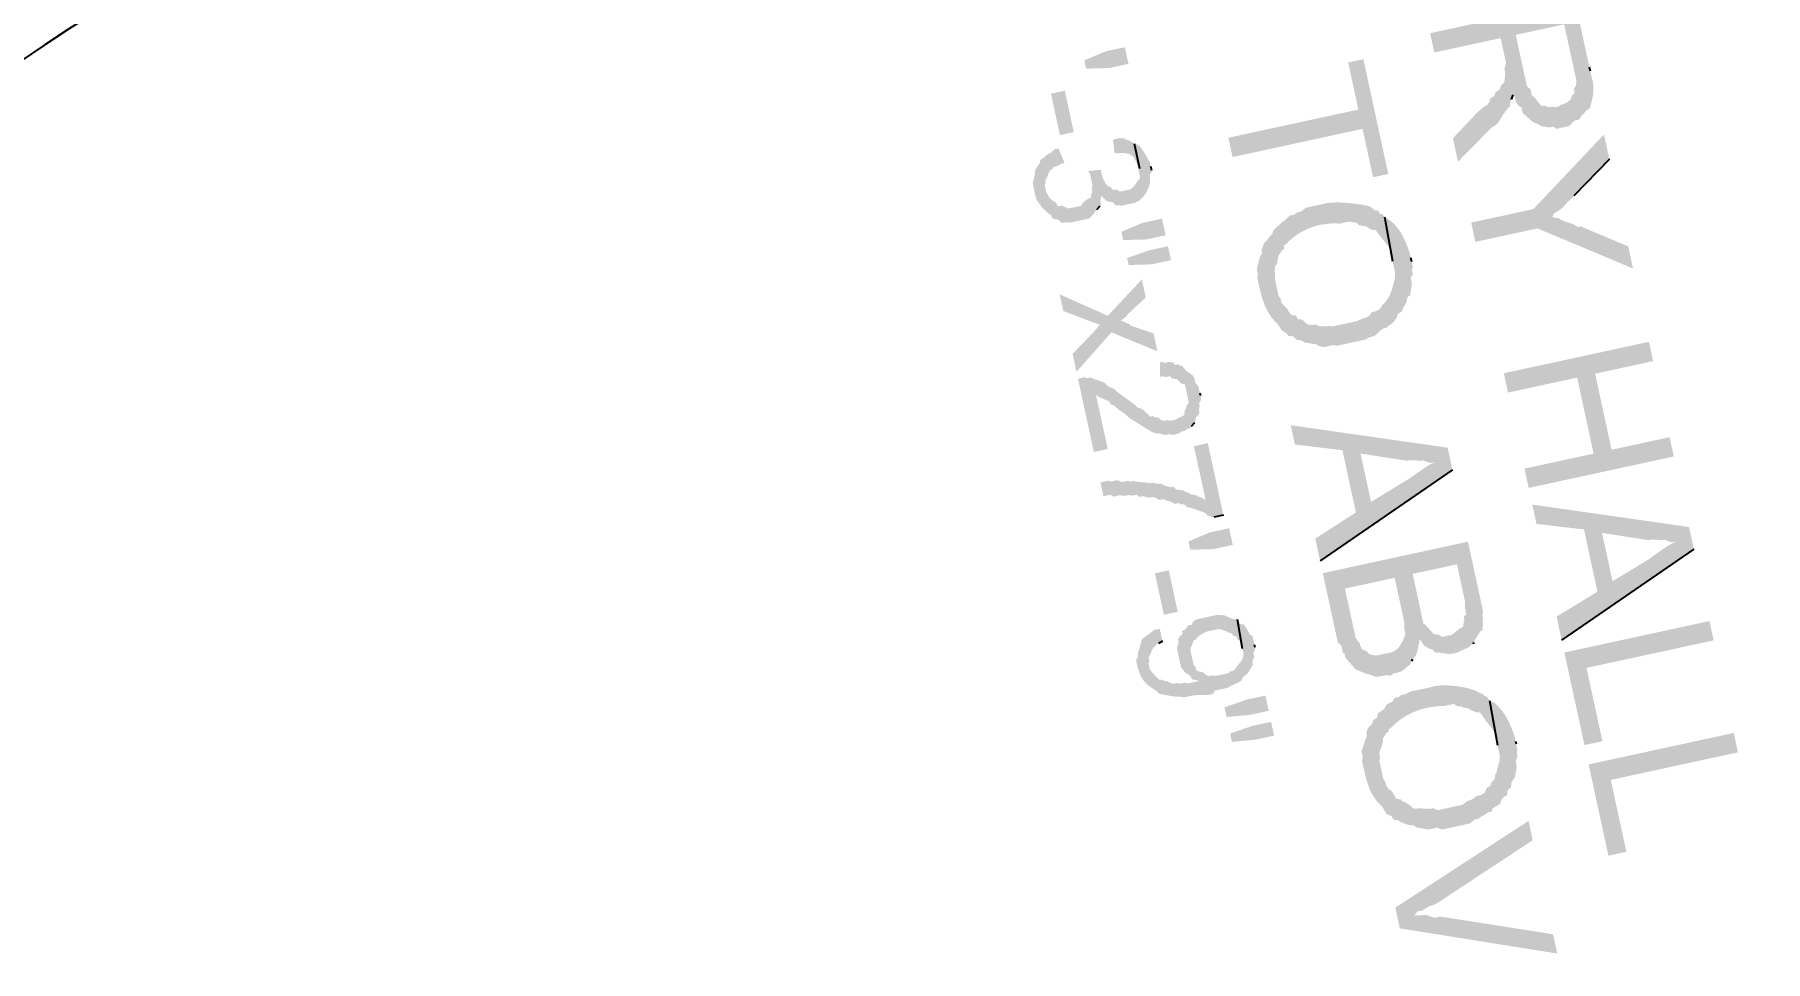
# Model space of a CAD drawing. Header units: inches. Extents: x -48022 to 80112, y -8164 to 5118.
# Drawn here: x 63942.7 to 64046.6, y 496.4 to 552 of the extents above; entities that cross this region are included whole.
import ezdxf
from ezdxf.xclip import XClip

# ---------------------------------------------------------------- set-up
doc = ezdxf.new("R2010")
doc.units = ezdxf.units.IN
doc.header["$LTSCALE"] = 10
doc.header["$XCLIPFRAME"] = 0
doc.header["$PDMODE"] = 32
for name, pattern in [('Amconstr', [9999, 9999, 0]), ('CENTER', [2, 1.25, -0.25, 0.25, -0.25]), ('DASHED', [0.75, 0.5, -0.25]), ('HIDDEN2', [0.1875, 0.125, -0.0625])]:
    doc.linetypes.add(name, pattern=pattern)
doc.layers.add('1_DIM', color=1, linetype='Continuous')
doc.layers.add('ROAD CL', color=251, linetype='CENTER')
doc.layers.add('A-HIDDEN-1', color=2, linetype='HIDDEN2', lineweight=9)
doc.styles.get("Standard").update_dxf_attribs({"font": 'sanss___.ttf'})
doc.dimstyles.new('STANDARD_WS', dxfattribs={"dimscale": 180, "dimtxt": 0.18, "dimasz": 0.0625, "dimexe": 0.1875, "dimexo": 0.0625, "dimgap": 0.09375, "dimtad": 0, "dimdec": 0, "dimzin": 3, "dimdsep": 46, "dimlunit": 4, "dimtxsty": 'Standard', "dimblk": 'DOT', "dimcen": 0.09375, "dimadec": 3, "dimazin": 0, "dimtfac": 1, "dimtdec": 0, "dimtofl": 0, "dimtmove": 1, "dimatfit": 3, "dimldrblk": 'CLOSED', "dimfxl": 0, "dimfrac": 2, "dimtolj": 1, "dimtzin": 3, "dimarcsym": 0})

# ---------------------------------------------------------------- blocks, each defined once
blk = doc.blocks.new('pdf plan')
for points in [[(456.084, 389.433), (455.307, 389.433), (455.307, 387.697), (455.538, 387.697), (455.538, 388.491), (456.217, 388.491), (456.233, 388.507), (456.299, 388.507), (456.349, 388.524), (456.382, 388.557), (456.448, 388.557), (456.514, 388.606), (456.564, 388.639), (456.58, 388.656), (455.538, 388.672), (455.538, 389.251), (456.084, 389.251), (456.58, 389.284), (456.564, 389.334), (456.564, 389.334), (456.549, 389.342), (456.535, 389.35), (456.52, 389.358), (456.506, 389.366), (456.491, 389.373), (456.477, 389.38), (456.462, 389.387), (456.447, 389.393), (456.433, 389.399), (456.418, 389.405), (456.403, 389.41), (456.388, 389.415), (456.373, 389.419), (456.358, 389.423), (456.343, 389.427), (456.327, 389.43), (456.312, 389.432), (456.296, 389.434), (456.281, 389.436), (456.265, 389.436), (456.249, 389.437), (456.233, 389.436), (456.216, 389.435), (456.2, 389.433), (456.2, 389.433), (456.134, 389.433)], [(457.192, 389.433), (456.895, 389.433), (457.573, 388.441), (457.705, 388.639), (457.672, 388.672), (457.672, 388.672), (457.666, 388.69), (457.66, 388.706), (457.655, 388.72), (457.65, 388.733), (457.645, 388.745), (457.64, 388.755), (457.635, 388.764), (457.631, 388.772), (457.627, 388.78), (457.622, 388.787), (457.618, 388.793), (457.614, 388.799), (457.61, 388.804), (457.606, 388.81), (457.602, 388.815), (457.597, 388.821), (457.593, 388.827), (457.588, 388.833), (457.584, 388.84), (457.579, 388.847), (457.573, 388.856), (457.568, 388.865), (457.562, 388.876), (457.556, 388.888), (457.556, 388.888), (457.523, 388.937)], [(458.499, 389.433), (458.234, 389.433), (457.887, 388.937), (457.887, 388.904), (457.854, 388.871), (457.821, 388.821), (457.804, 388.788), (457.771, 388.739), (457.738, 388.706), (457.722, 388.656), (457.705, 388.639), (457.573, 388.441), (457.573, 387.697), (457.804, 387.697), (457.804, 388.441)], [(459.607, 389.433), (459.376, 389.433), (459.376, 387.697), (459.607, 387.697), (459.607, 388.524), (460.517, 388.524), (459.607, 388.739)], [(460.748, 389.433), (460.517, 389.433), (460.517, 388.739), (459.607, 388.739), (460.517, 388.524), (460.517, 387.697), (460.748, 387.697)], [(461.857, 389.433), (461.592, 389.433), (460.947, 387.697), (461.178, 387.697), (461.36, 388.226), (462.105, 388.226), (461.443, 388.424), (461.642, 388.937), (461.642, 388.97), (461.658, 389.036), (461.675, 389.086), (461.675, 389.119), (461.708, 389.169), (461.724, 389.202), (461.724, 389.268)], [(461.857, 389.433), (461.724, 389.268), (461.724, 389.268), (461.725, 389.259), (461.726, 389.248), (461.729, 389.236), (461.732, 389.223), (461.736, 389.208), (461.74, 389.192), (461.746, 389.176), (461.751, 389.159), (461.757, 389.141), (461.764, 389.123), (461.771, 389.105), (461.778, 389.086), (461.785, 389.067), (461.793, 389.049), (461.8, 389.031), (461.808, 389.013), (461.815, 388.996), (461.822, 388.98), (461.829, 388.964), (461.835, 388.949), (461.841, 388.936), (461.847, 388.924), (461.852, 388.913), (461.857, 388.904), (461.857, 388.904), (462.022, 388.424), (461.443, 388.424), (462.105, 388.226), (462.287, 387.697), (462.568, 387.697)], [(462.948, 389.433), (462.717, 389.433), (462.717, 387.697), (463.825, 387.697), (463.825, 387.912), (462.948, 387.912)], [(464.288, 389.433), (464.056, 389.433), (464.056, 387.697), (465.148, 387.697), (465.148, 387.912), (464.288, 387.912)], [(456.58, 389.284), (456.084, 389.251), (456.217, 389.251), (456.266, 389.235), (456.299, 389.202), (456.349, 389.202), (456.365, 389.169), (456.415, 389.136), (456.432, 389.103), (456.448, 389.053), (456.448, 389.02), (456.465, 388.97), (456.465, 388.954), (456.448, 388.904), (456.448, 388.871), (456.415, 388.821), (456.415, 388.788), (456.283, 388.722), (456.283, 388.706), (456.2, 388.706), (456.15, 388.672), (455.538, 388.672), (456.58, 388.656), (456.613, 388.706), (456.647, 388.739), (456.663, 388.788), (456.68, 388.821), (456.68, 388.871), (456.713, 388.904), (456.713, 389.053), (456.68, 389.103), (456.663, 389.136), (456.663, 389.185), (456.613, 389.235), (456.613, 389.251)], [(456.217, 388.491), (455.82, 388.491), (455.836, 388.491), (455.902, 388.457), (455.935, 388.457), (456.002, 388.441), (456.051, 388.424), (456.084, 388.375), (456.117, 388.358), (456.15, 388.292), (456.183, 388.276), (456.2, 388.226), (456.233, 388.209), (456.266, 388.176), (456.283, 388.127), (456.316, 388.061), (456.564, 387.697), (456.845, 387.697), (456.531, 388.176), (456.531, 388.176), (456.53, 388.186), (456.528, 388.196), (456.526, 388.206), (456.522, 388.215), (456.518, 388.224), (456.512, 388.233), (456.506, 388.241), (456.5, 388.25), (456.492, 388.258), (456.485, 388.266), (456.477, 388.274), (456.469, 388.282), (456.46, 388.289), (456.452, 388.297), (456.444, 388.305), (456.435, 388.312), (456.427, 388.32), (456.419, 388.327), (456.412, 388.335), (456.404, 388.343), (456.398, 388.351), (456.392, 388.359), (456.386, 388.367), (456.382, 388.375), (456.382, 388.375), (456.349, 388.408), (456.349, 388.424), (456.299, 388.441), (456.266, 388.457)], [(456.812, 386.87), (455.439, 386.87), (455.439, 386.688), (456.002, 386.688), (456.002, 385.133), (456.233, 385.133), (456.233, 386.688), (456.812, 386.688)], [(457.821, 386.919), (457.771, 386.919), (457.771, 386.919), (457.751, 386.917), (457.73, 386.915), (457.71, 386.912), (457.69, 386.909), (457.67, 386.906), (457.651, 386.903), (457.631, 386.899), (457.612, 386.895), (457.593, 386.891), (457.574, 386.886), (457.556, 386.881), (457.538, 386.876), (457.52, 386.87), (457.502, 386.864), (457.485, 386.857), (457.467, 386.849), (457.451, 386.842), (457.434, 386.833), (457.418, 386.824), (457.402, 386.815), (457.386, 386.805), (457.371, 386.794), (457.356, 386.782), (457.341, 386.77), (457.341, 386.77), (457.292, 386.721), (457.821, 386.704), (457.953, 386.704), (458.019, 386.688), (458.152, 386.622), (458.168, 386.605), (458.201, 386.588), (458.251, 386.539), (458.267, 386.522), (458.301, 386.473), (458.334, 386.44), (458.35, 386.39), (458.35, 386.34), (458.383, 386.307), (458.4, 386.258), (458.4, 386.225), (458.416, 386.158), (458.416, 386.158), (458.416, 386.148), (458.416, 386.138), (458.416, 386.128), (458.416, 386.118), (458.416, 386.109), (458.416, 386.099), (458.416, 386.089), (458.416, 386.08), (458.416, 386.071), (458.416, 386.061), (458.416, 386.052), (458.416, 386.043), (458.416, 386.033), (458.416, 386.024), (458.416, 386.015), (458.416, 386.005), (458.416, 385.996), (458.416, 385.986), (458.416, 385.977), (458.416, 385.967), (458.416, 385.957), (458.416, 385.947), (458.416, 385.937), (458.416, 385.927), (458.416, 385.927), (458.416, 385.861), (458.4, 385.811), (458.4, 385.778), (458.383, 385.712), (458.35, 385.662), (458.35, 385.629), (458.334, 385.58), (458.317, 385.563), (458.267, 385.53), (458.251, 385.497), (458.251, 385.48), (458.201, 385.464), (458.185, 385.414), (458.152, 385.398), (458.102, 385.381), (458.052, 385.348), (458.019, 385.331), (457.97, 385.331), (457.937, 385.315), (457.821, 385.315), (458.383, 385.315), (458.416, 385.331), (458.433, 385.381), (458.482, 385.414), (458.499, 385.464), (458.532, 385.497), (458.549, 385.546), (458.565, 385.58), (458.582, 385.629), (458.615, 385.662), (458.631, 385.712), (458.631, 385.811), (458.648, 385.861), (458.648, 386.192), (458.631, 386.258), (458.631, 386.307), (458.615, 386.34), (458.582, 386.39), (458.565, 386.44), (458.565, 386.473), (458.549, 386.489), (458.532, 386.539), (458.499, 386.588), (458.482, 386.605), (458.433, 386.638), (458.416, 386.688), (458.383, 386.704), (458.334, 386.754), (458.301, 386.77), (458.267, 386.787), (458.251, 386.82), (458.119, 386.87), (458.052, 386.87), (458.019, 386.903), (457.97, 386.903), (457.937, 386.919), (457.871, 386.919)], [(460.351, 386.87), (460.087, 386.87), (459.442, 385.133), (459.673, 385.133), (459.855, 385.662), (460.6, 385.662), (459.938, 385.861), (460.136, 386.373), (460.136, 386.407), (460.153, 386.473), (460.17, 386.522), (460.17, 386.555), (460.203, 386.605), (460.219, 386.638), (460.219, 386.704)], [(460.351, 386.87), (460.219, 386.704), (460.219, 386.704), (460.22, 386.695), (460.221, 386.685), (460.224, 386.673), (460.227, 386.66), (460.231, 386.646), (460.235, 386.631), (460.24, 386.615), (460.246, 386.599), (460.252, 386.582), (460.259, 386.564), (460.266, 386.547), (460.273, 386.529), (460.28, 386.51), (460.288, 386.492), (460.295, 386.474), (460.302, 386.457), (460.31, 386.44), (460.317, 386.423), (460.324, 386.407), (460.33, 386.391), (460.336, 386.377), (460.342, 386.364), (460.347, 386.351), (460.351, 386.34), (460.351, 386.34), (460.517, 385.861), (459.938, 385.861), (460.6, 385.662), (460.798, 385.133), (461.063, 385.133)], [(461.873, 386.87), (461.212, 386.87), (461.212, 385.133), (462.039, 385.133), (462.088, 385.166), (462.171, 385.166), (462.187, 385.183), (462.237, 385.183), (462.353, 385.249), (462.386, 385.265), (462.402, 385.282), (462.436, 385.331), (461.443, 385.348), (461.443, 385.943), (462.419, 385.943), (462.386, 385.993), (462.353, 386.01), (462.32, 386.026), (462.254, 386.059), (462.204, 386.076), (462.287, 386.109), (461.443, 386.158), (461.443, 386.688), (462.386, 386.688), (462.353, 386.704), (462.27, 386.787), (462.254, 386.82), (462.187, 386.837), (462.171, 386.837), (462.121, 386.853), (462.088, 386.853), (462.039, 386.87), (461.939, 386.87)], [(463.61, 386.919), (463.544, 386.919), (463.544, 386.919), (463.525, 386.917), (463.506, 386.915), (463.488, 386.912), (463.469, 386.909), (463.451, 386.906), (463.432, 386.903), (463.414, 386.899), (463.395, 386.895), (463.377, 386.891), (463.359, 386.886), (463.341, 386.881), (463.322, 386.876), (463.304, 386.87), (463.286, 386.864), (463.269, 386.857), (463.251, 386.849), (463.233, 386.842), (463.216, 386.833), (463.198, 386.824), (463.181, 386.815), (463.164, 386.805), (463.147, 386.794), (463.13, 386.782), (463.114, 386.77), (463.114, 386.77), (463.081, 386.721), (463.61, 386.704), (463.726, 386.704), (463.792, 386.688), (463.924, 386.622), (463.941, 386.605), (463.99, 386.588), (464.023, 386.539), (464.056, 386.522), (464.073, 386.473), (464.123, 386.44), (464.139, 386.39), (464.139, 386.34), (464.156, 386.307), (464.172, 386.258), (464.172, 386.225), (464.205, 386.158), (464.205, 386.158), (464.205, 386.148), (464.205, 386.138), (464.205, 386.128), (464.205, 386.118), (464.205, 386.109), (464.205, 386.099), (464.205, 386.089), (464.205, 386.08), (464.205, 386.071), (464.205, 386.061), (464.205, 386.052), (464.205, 386.043), (464.205, 386.033), (464.205, 386.024), (464.205, 386.015), (464.205, 386.005), (464.205, 385.996), (464.205, 385.986), (464.205, 385.977), (464.205, 385.967), (464.205, 385.957), (464.205, 385.947), (464.205, 385.937), (464.205, 385.927), (464.205, 385.927), (464.205, 385.861), (464.172, 385.811), (464.172, 385.778), (464.156, 385.712), (464.139, 385.662), (464.139, 385.629), (464.123, 385.58), (464.09, 385.563), (464.056, 385.53), (464.023, 385.497), (464.023, 385.48), (463.99, 385.464), (463.974, 385.414), (463.924, 385.398), (463.874, 385.381), (463.841, 385.348), (463.792, 385.331), (463.759, 385.331), (463.709, 385.315), (463.61, 385.315), (464.156, 385.315), (464.205, 385.331), (464.222, 385.381), (464.255, 385.414), (464.288, 385.464), (464.305, 385.497), (464.321, 385.546), (464.354, 385.58), (464.371, 385.629), (464.387, 385.662), (464.404, 385.712), (464.404, 385.811), (464.437, 385.861), (464.437, 386.192), (464.404, 386.258), (464.404, 386.307), (464.387, 386.34), (464.371, 386.39), (464.354, 386.44), (464.354, 386.473), (464.321, 386.489), (464.305, 386.539), (464.288, 386.588), (464.255, 386.605), (464.222, 386.638), (464.205, 386.688), (464.156, 386.704), (464.123, 386.754), (464.073, 386.77), (464.056, 386.787), (464.023, 386.82), (463.908, 386.87), (463.841, 386.87), (463.792, 386.903), (463.759, 386.903), (463.709, 386.919), (463.643, 386.919)], [(464.784, 386.87), (464.553, 386.87), (465.214, 385.133), (465.347, 385.331), (465.313, 385.381), (465.313, 385.431), (465.297, 385.48), (465.28, 385.53), (465.28, 385.563), (465.264, 385.629)], [(466.14, 386.87), (465.909, 386.87), (465.429, 385.629), (465.429, 385.563), (465.413, 385.53), (465.38, 385.48), (465.363, 385.414), (465.363, 385.381), (465.347, 385.331), (465.214, 385.133), (465.462, 385.133)], [(457.292, 386.721), (457.259, 386.704), (457.242, 386.671), (457.209, 386.671), (457.192, 386.622), (457.143, 386.588), (457.126, 386.555), (457.126, 386.555), (457.12, 386.542), (457.113, 386.528), (457.106, 386.512), (457.099, 386.495), (457.092, 386.477), (457.085, 386.457), (457.077, 386.438), (457.07, 386.417), (457.063, 386.396), (457.055, 386.374), (457.048, 386.352), (457.041, 386.33), (457.035, 386.308), (457.029, 386.286), (457.023, 386.264), (457.017, 386.242), (457.012, 386.22), (457.008, 386.2), (457.004, 386.179), (457, 386.16), (456.998, 386.141), (456.996, 386.124), (456.994, 386.107), (456.994, 386.092), (456.994, 386.092), (456.994, 385.844), (457.027, 385.778), (457.027, 385.728), (457.044, 385.695), (457.044, 385.646), (457.06, 385.613), (457.093, 385.563), (457.093, 385.546), (457.126, 385.497), (457.143, 385.464), (457.176, 385.414), (457.209, 385.398), (457.242, 385.348), (457.275, 385.315), (457.292, 385.282), (457.341, 385.249), (457.374, 385.232), (457.407, 385.232), (457.44, 385.199), (457.573, 385.133), (457.639, 385.133), (457.672, 385.116), (457.722, 385.116), (457.722, 385.116), (457.744, 385.116), (457.767, 385.116), (457.79, 385.117), (457.813, 385.117), (457.835, 385.117), (457.858, 385.118), (457.88, 385.119), (457.903, 385.121), (457.925, 385.123), (457.948, 385.125), (457.97, 385.128), (457.992, 385.131), (458.015, 385.135), (458.037, 385.139), (458.059, 385.145), (458.081, 385.151), (458.102, 385.158), (458.124, 385.165), (458.146, 385.174), (458.167, 385.183), (458.188, 385.194), (458.209, 385.206), (458.23, 385.218), (458.251, 385.232), (458.251, 385.232), (458.334, 385.265), (458.383, 385.315), (457.722, 385.315), (457.672, 385.331), (457.639, 385.331), (457.589, 385.348), (457.556, 385.381), (457.507, 385.398), (457.474, 385.414), (457.424, 385.464), (457.407, 385.497), (457.374, 385.497), (457.358, 385.53), (457.358, 385.53), (457.342, 385.555), (457.327, 385.58), (457.313, 385.606), (457.3, 385.632), (457.288, 385.658), (457.277, 385.684), (457.267, 385.711), (457.259, 385.738), (457.251, 385.765), (457.244, 385.793), (457.238, 385.82), (457.234, 385.848), (457.23, 385.876), (457.228, 385.904), (457.226, 385.933), (457.225, 385.961), (457.226, 385.99), (457.228, 386.018), (457.23, 386.047), (457.234, 386.076), (457.238, 386.105), (457.244, 386.134), (457.251, 386.163), (457.259, 386.192), (457.259, 386.192), (457.259, 386.307), (457.275, 386.34), (457.292, 386.39), (457.325, 386.407), (457.358, 386.489), (457.407, 386.539), (457.424, 386.588), (457.424, 386.588), (457.434, 386.593), (457.445, 386.597), (457.455, 386.602), (457.465, 386.606), (457.476, 386.611), (457.486, 386.616), (457.496, 386.621), (457.507, 386.626), (457.517, 386.631), (457.527, 386.636), (457.538, 386.641), (457.548, 386.646), (457.558, 386.652), (457.569, 386.657), (457.579, 386.662), (457.589, 386.667), (457.6, 386.672), (457.61, 386.677), (457.62, 386.682), (457.631, 386.686), (457.641, 386.691), (457.651, 386.696), (457.662, 386.7), (457.672, 386.704), (457.672, 386.704), (457.821, 386.704)], [(462.386, 386.688), (461.807, 386.688), (461.89, 386.688), (461.956, 386.671), (462.039, 386.671), (462.055, 386.638), (462.088, 386.638), (462.121, 386.622), (462.171, 386.605), (462.187, 386.555), (462.204, 386.522), (462.237, 386.456), (462.237, 386.34), (462.204, 386.307), (462.187, 386.258), (462.171, 386.241), (462.138, 386.225), (462.055, 386.175), (462.039, 386.158), (461.443, 386.158), (462.287, 386.109), (462.336, 386.158), (462.353, 386.192), (462.402, 386.225), (462.402, 386.258), (462.402, 386.258), (462.412, 386.28), (462.421, 386.3), (462.428, 386.319), (462.435, 386.336), (462.44, 386.353), (462.445, 386.368), (462.448, 386.382), (462.451, 386.396), (462.453, 386.409), (462.454, 386.422), (462.454, 386.434), (462.454, 386.446), (462.453, 386.458), (462.452, 386.47), (462.45, 386.482), (462.448, 386.494), (462.445, 386.507), (462.442, 386.521), (462.439, 386.535), (462.435, 386.55), (462.431, 386.566), (462.427, 386.583), (462.423, 386.602), (462.419, 386.622), (462.419, 386.622), (462.386, 386.671)], [(463.081, 386.721), (463.031, 386.704), (463.014, 386.671), (462.998, 386.671), (462.965, 386.622), (462.932, 386.588), (462.915, 386.555), (462.915, 386.555), (462.907, 386.542), (462.898, 386.528), (462.89, 386.512), (462.881, 386.495), (462.873, 386.477), (462.864, 386.457), (462.856, 386.438), (462.848, 386.417), (462.84, 386.396), (462.832, 386.374), (462.825, 386.352), (462.818, 386.33), (462.812, 386.308), (462.805, 386.286), (462.8, 386.264), (462.795, 386.242), (462.791, 386.22), (462.787, 386.2), (462.784, 386.179), (462.782, 386.16), (462.781, 386.141), (462.781, 386.124), (462.781, 386.107), (462.783, 386.092), (462.783, 386.092), (462.783, 385.844), (462.799, 385.778), (462.799, 385.728), (462.816, 385.695), (462.816, 385.646), (462.849, 385.613), (462.866, 385.563), (462.866, 385.546), (462.915, 385.497), (462.932, 385.464), (462.948, 385.414), (462.998, 385.398), (463.014, 385.348), (463.064, 385.315), (463.081, 385.282), (463.114, 385.249), (463.163, 385.232), (463.18, 385.232), (463.345, 385.133), (463.411, 385.133), (463.461, 385.116), (463.494, 385.116), (463.494, 385.116), (463.519, 385.116), (463.543, 385.116), (463.568, 385.117), (463.592, 385.117), (463.616, 385.117), (463.64, 385.118), (463.663, 385.119), (463.686, 385.121), (463.71, 385.123), (463.732, 385.125), (463.755, 385.128), (463.777, 385.131), (463.799, 385.135), (463.821, 385.139), (463.843, 385.145), (463.864, 385.151), (463.885, 385.158), (463.906, 385.165), (463.926, 385.174), (463.946, 385.183), (463.966, 385.194), (463.985, 385.206), (464.005, 385.218), (464.023, 385.232), (464.023, 385.232), (464.123, 385.265), (464.156, 385.315), (463.494, 385.315), (463.461, 385.331), (463.411, 385.331), (463.378, 385.348), (463.329, 385.381), (463.296, 385.398), (463.246, 385.414), (463.196, 385.464), (463.18, 385.497), (463.163, 385.497), (463.147, 385.53), (463.147, 385.53), (463.131, 385.555), (463.116, 385.58), (463.102, 385.606), (463.089, 385.632), (463.077, 385.658), (463.066, 385.684), (463.056, 385.711), (463.047, 385.738), (463.039, 385.765), (463.032, 385.793), (463.026, 385.82), (463.021, 385.848), (463.016, 385.876), (463.013, 385.904), (463.011, 385.933), (463.01, 385.961), (463.009, 385.99), (463.01, 386.018), (463.011, 386.047), (463.013, 386.076), (463.016, 386.105), (463.02, 386.134), (463.025, 386.163), (463.031, 386.192), (463.031, 386.192), (463.031, 386.307), (463.064, 386.34), (463.081, 386.39), (463.097, 386.407), (463.114, 386.456), (463.147, 386.489), (463.18, 386.539), (463.196, 386.588), (463.196, 386.588), (463.209, 386.593), (463.221, 386.597), (463.233, 386.602), (463.245, 386.606), (463.256, 386.611), (463.268, 386.616), (463.279, 386.621), (463.291, 386.626), (463.302, 386.631), (463.313, 386.636), (463.324, 386.641), (463.335, 386.646), (463.346, 386.652), (463.356, 386.657), (463.367, 386.662), (463.378, 386.667), (463.388, 386.672), (463.399, 386.677), (463.409, 386.682), (463.42, 386.686), (463.43, 386.691), (463.44, 386.696), (463.451, 386.7), (463.461, 386.704), (463.461, 386.704), (463.61, 386.704)], [(462.419, 385.943), (461.857, 385.943), (461.972, 385.943), (462.039, 385.927), (462.105, 385.927), (462.138, 385.91), (462.187, 385.877), (462.254, 385.811), (462.27, 385.778), (462.287, 385.728), (462.287, 385.546), (462.27, 385.497), (462.254, 385.464), (462.204, 385.431), (462.187, 385.398), (462.138, 385.381), (462.105, 385.381), (462.039, 385.348), (461.443, 385.348), (462.436, 385.331), (462.469, 385.381), (462.469, 385.381), (462.477, 385.397), (462.484, 385.41), (462.49, 385.422), (462.496, 385.433), (462.502, 385.442), (462.507, 385.45), (462.511, 385.457), (462.515, 385.463), (462.519, 385.469), (462.522, 385.474), (462.524, 385.479), (462.526, 385.484), (462.528, 385.49), (462.53, 385.495), (462.531, 385.502), (462.532, 385.508), (462.533, 385.516), (462.534, 385.525), (462.534, 385.536), (462.534, 385.547), (462.535, 385.561), (462.535, 385.576), (462.535, 385.593), (462.535, 385.613), (462.535, 385.613), (462.551, 385.646), (462.535, 385.695), (462.535, 385.695), (462.535, 385.711), (462.534, 385.725), (462.534, 385.738), (462.533, 385.749), (462.532, 385.759), (462.531, 385.768), (462.53, 385.777), (462.529, 385.784), (462.527, 385.791), (462.525, 385.797), (462.523, 385.803), (462.52, 385.809), (462.518, 385.815), (462.515, 385.82), (462.511, 385.826), (462.508, 385.833), (462.504, 385.839), (462.5, 385.847), (462.495, 385.855), (462.491, 385.863), (462.486, 385.873), (462.48, 385.884), (462.475, 385.897), (462.469, 385.91), (462.469, 385.91), (462.436, 385.927)], [(454.761, 383.677), (454.711, 383.942), (454.711, 384.174), (454.91, 384.174), (454.91, 383.942), (454.86, 383.677)], [(456.134, 384.174), (456.084, 384.174), (456.084, 384.174), (456.079, 384.171), (456.073, 384.169), (456.066, 384.167), (456.058, 384.164), (456.049, 384.161), (456.039, 384.158), (456.028, 384.155), (456.017, 384.152), (456.005, 384.148), (455.993, 384.144), (455.981, 384.14), (455.968, 384.136), (455.956, 384.132), (455.944, 384.128), (455.932, 384.123), (455.92, 384.119), (455.909, 384.114), (455.898, 384.109), (455.888, 384.103), (455.879, 384.098), (455.871, 384.092), (455.864, 384.086), (455.857, 384.081), (455.853, 384.074), (455.853, 384.074), (455.836, 384.041), (456.134, 384.041), (456.15, 384.025), (456.15, 384.025), (456.166, 384.025), (456.18, 384.025), (456.191, 384.025), (456.202, 384.026), (456.21, 384.026), (456.218, 384.026), (456.224, 384.026), (456.229, 384.026), (456.234, 384.026), (456.238, 384.025), (456.241, 384.024), (456.243, 384.023), (456.246, 384.021), (456.248, 384.019), (456.251, 384.016), (456.253, 384.013), (456.256, 384.009), (456.26, 384.004), (456.264, 383.998), (456.269, 383.992), (456.275, 383.985), (456.281, 383.977), (456.29, 383.968), (456.299, 383.959), (456.299, 383.959), (456.316, 383.942), (456.349, 383.892), (456.349, 383.76), (456.316, 383.727), (456.316, 383.694), (456.299, 383.677), (456.266, 383.661), (456.266, 383.644), (456.217, 383.611), (456.2, 383.611), (456.15, 383.595), (456.068, 383.595), (456.415, 383.578), (456.432, 383.595), (456.448, 383.644), (456.465, 383.661), (456.498, 383.677), (456.498, 383.694), (456.514, 383.744), (456.514, 383.909), (456.498, 383.959), (456.498, 383.959), (456.491, 383.971), (456.484, 383.983), (456.477, 383.995), (456.469, 384.007), (456.461, 384.018), (456.452, 384.029), (456.442, 384.04), (456.433, 384.05), (456.423, 384.06), (456.412, 384.069), (456.401, 384.078), (456.39, 384.087), (456.379, 384.095), (456.367, 384.102), (456.355, 384.109), (456.342, 384.115), (456.329, 384.121), (456.316, 384.126), (456.303, 384.13), (456.289, 384.134), (456.276, 384.137), (456.262, 384.139), (456.247, 384.14), (456.233, 384.141), (456.233, 384.141), (456.2, 384.174), (456.183, 384.174)], [(456.961, 384.174), (456.762, 384.174), (456.762, 383.942), (456.812, 383.677), (456.911, 383.677), (456.961, 383.942)], [(457.259, 384.174), (457.093, 384.174), (457.093, 383.942), (457.126, 383.677), (457.209, 383.677), (457.259, 383.942)], [(458.846, 384.174), (458.764, 384.174), (458.764, 384.174), (458.754, 384.166), (458.745, 384.16), (458.736, 384.156), (458.728, 384.153), (458.721, 384.15), (458.714, 384.149), (458.707, 384.148), (458.701, 384.148), (458.695, 384.148), (458.689, 384.148), (458.683, 384.149), (458.677, 384.149), (458.671, 384.149), (458.664, 384.148), (458.657, 384.147), (458.65, 384.144), (458.642, 384.141), (458.633, 384.136), (458.624, 384.131), (458.614, 384.123), (458.604, 384.114), (458.592, 384.103), (458.579, 384.09), (458.565, 384.074), (458.565, 384.074), (458.532, 384.058), (458.499, 384.041), (458.466, 383.992), (458.466, 383.959), (458.433, 383.942), (458.416, 383.892), (458.416, 383.843), (458.4, 383.826), (458.4, 383.793), (458.565, 383.76), (458.565, 383.793), (458.582, 383.826), (458.582, 383.876), (458.615, 383.892), (458.631, 383.942), (458.648, 383.959), (458.681, 383.975), (458.698, 383.992), (458.714, 384.025), (458.846, 384.025), (459.177, 384.041), (459.144, 384.058), (459.111, 384.074), (459.094, 384.107), (459.061, 384.124), (459.028, 384.124), (458.995, 384.141), (458.962, 384.141), (458.929, 384.174), (458.879, 384.174)], [(460.302, 384.141), (459.442, 384.141), (459.442, 383.975), (460.087, 383.975), (460.07, 383.959), (460.054, 383.942), (460.021, 383.892), (460.004, 383.876), (459.988, 383.826), (459.971, 383.81), (459.938, 383.76), (459.921, 383.744), (459.905, 383.694), (459.888, 383.661), (459.855, 383.644), (459.855, 383.611), (459.839, 383.578), (459.822, 383.545), (459.789, 383.512), (459.789, 383.496), (459.773, 383.446), (459.756, 383.413), (459.756, 383.38), (459.756, 383.38), (459.752, 383.372), (459.748, 383.364), (459.745, 383.356), (459.742, 383.348), (459.739, 383.34), (459.736, 383.333), (459.734, 383.325), (459.732, 383.318), (459.729, 383.311), (459.727, 383.303), (459.725, 383.296), (459.723, 383.289), (459.721, 383.282), (459.719, 383.274), (459.717, 383.267), (459.714, 383.26), (459.712, 383.252), (459.71, 383.245), (459.707, 383.237), (459.704, 383.23), (459.701, 383.222), (459.698, 383.214), (459.694, 383.206), (459.69, 383.198), (459.69, 383.198), (459.69, 383.165), (459.673, 383.132), (459.673, 383.065), (459.64, 383.016), (459.64, 382.933), (459.624, 382.917), (459.624, 382.817), (459.789, 382.817), (459.789, 382.9), (459.822, 382.933), (459.822, 382.933), (459.82, 382.95), (459.819, 382.965), (459.818, 382.978), (459.818, 382.988), (459.818, 382.997), (459.818, 383.003), (459.818, 383.009), (459.819, 383.013), (459.82, 383.017), (459.821, 383.02), (459.823, 383.022), (459.824, 383.024), (459.826, 383.026), (459.828, 383.029), (459.829, 383.031), (459.831, 383.035), (459.832, 383.039), (459.834, 383.045), (459.835, 383.052), (459.836, 383.06), (459.837, 383.071), (459.838, 383.083), (459.839, 383.098), (459.839, 383.115), (459.839, 383.115), (459.855, 383.148), (459.855, 383.198), (459.888, 383.231), (459.888, 383.28), (459.905, 383.297), (459.921, 383.347), (459.921, 383.38), (459.938, 383.413), (459.971, 383.446), (459.971, 383.496), (459.988, 383.512), (460.004, 383.545), (460.021, 383.578), (460.054, 383.611), (460.054, 383.661), (460.07, 383.677), (460.087, 383.727), (460.12, 383.744), (460.12, 383.744), (460.122, 383.75), (460.125, 383.757), (460.128, 383.764), (460.132, 383.772), (460.136, 383.78), (460.14, 383.789), (460.145, 383.797), (460.15, 383.806), (460.155, 383.815), (460.16, 383.824), (460.166, 383.834), (460.172, 383.843), (460.177, 383.852), (460.183, 383.861), (460.189, 383.871), (460.195, 383.88), (460.2, 383.888), (460.206, 383.897), (460.211, 383.906), (460.217, 383.914), (460.222, 383.921), (460.227, 383.929), (460.231, 383.936), (460.236, 383.942), (460.236, 383.942), (460.269, 383.959), (460.285, 383.992), (460.302, 384.025)], [(460.517, 383.677), (460.467, 383.942), (460.467, 384.174), (460.666, 384.174), (460.666, 383.942), (460.616, 383.677)], [(461.857, 384.174), (461.757, 384.174), (461.724, 384.141), (461.708, 384.141), (461.609, 384.107), (461.592, 384.074), (461.575, 384.058), (461.526, 384.041), (461.873, 384.025), (461.89, 384.025), (461.89, 384.025), (461.904, 384.026), (461.917, 384.027), (461.929, 384.026), (461.941, 384.024), (461.952, 384.021), (461.963, 384.018), (461.973, 384.013), (461.982, 384.008), (461.991, 384.002), (462, 383.996), (462.008, 383.989), (462.016, 383.981), (462.023, 383.973), (462.031, 383.965), (462.038, 383.956), (462.045, 383.948), (462.052, 383.939), (462.059, 383.929), (462.067, 383.92), (462.074, 383.911), (462.081, 383.902), (462.089, 383.893), (462.097, 383.884), (462.105, 383.876), (462.105, 383.876), (462.105, 383.826), (462.121, 383.81), (462.121, 383.661), (462.105, 383.611), (462.105, 383.578), (462.088, 383.545), (462.055, 383.529), (462.039, 383.496), (462.022, 383.462), (462.005, 383.446), (462.138, 383.446), (462.138, 383.314), (462.121, 383.28), (462.121, 383.214), (462.105, 383.198), (462.105, 383.148), (462.088, 383.115), (462.055, 383.082), (462.055, 383.049), (462.039, 383.049), (462.022, 382.999), (462.022, 382.999), (462.016, 382.995), (462.01, 382.991), (462.003, 382.987), (461.997, 382.983), (461.991, 382.979), (461.985, 382.975), (461.979, 382.971), (461.972, 382.967), (461.966, 382.963), (461.96, 382.959), (461.954, 382.955), (461.948, 382.952), (461.941, 382.948), (461.935, 382.945), (461.929, 382.941), (461.923, 382.938), (461.917, 382.935), (461.91, 382.932), (461.904, 382.929), (461.898, 382.926), (461.892, 382.924), (461.886, 382.921), (461.879, 382.919), (461.873, 382.917), (461.873, 382.917), (461.824, 382.917), (462.121, 382.917), (462.138, 382.933), (462.187, 382.966), (462.187, 382.966), (462.19, 382.973), (462.193, 382.98), (462.196, 382.988), (462.199, 382.997), (462.203, 383.007), (462.207, 383.016), (462.212, 383.027), (462.216, 383.037), (462.221, 383.048), (462.226, 383.059), (462.23, 383.071), (462.235, 383.082), (462.24, 383.093), (462.244, 383.105), (462.248, 383.116), (462.252, 383.127), (462.256, 383.137), (462.26, 383.148), (462.263, 383.158), (462.265, 383.167), (462.267, 383.176), (462.269, 383.184), (462.27, 383.191), (462.27, 383.198), (462.27, 383.198), (462.287, 383.231), (462.287, 383.264), (462.287, 383.264), (462.287, 383.284), (462.287, 383.302), (462.287, 383.318), (462.288, 383.333), (462.289, 383.346), (462.29, 383.359), (462.29, 383.37), (462.292, 383.38), (462.293, 383.39), (462.294, 383.399), (462.295, 383.407), (462.297, 383.415), (462.299, 383.423), (462.3, 383.43), (462.302, 383.438), (462.304, 383.445), (462.306, 383.453), (462.308, 383.462), (462.31, 383.471), (462.312, 383.48), (462.314, 383.491), (462.316, 383.502), (462.318, 383.515), (462.32, 383.529), (462.32, 383.529), (462.32, 383.578), (462.287, 383.611), (462.287, 383.76), (462.27, 383.81), (462.27, 383.826), (462.254, 383.876), (462.254, 383.892), (462.237, 383.942), (462.204, 383.959), (462.187, 383.992), (462.171, 384.025), (462.138, 384.058), (462.121, 384.074), (462.088, 384.107), (462.055, 384.107), (462.022, 384.124), (462.005, 384.141), (461.956, 384.141), (461.906, 384.174), (461.89, 384.174)], [(462.651, 384.174), (462.469, 384.174), (462.469, 383.942), (462.502, 383.677), (462.617, 383.677), (462.651, 383.942)], [(462.948, 384.174), (462.783, 384.174), (462.783, 383.942), (462.816, 383.677), (462.915, 383.677), (462.948, 383.942)], [(455.836, 384.041), (455.82, 384.025), (455.786, 383.992), (455.77, 383.959), (455.753, 383.942), (455.737, 383.892), (455.737, 383.81), (455.886, 383.793), (455.902, 383.81), (455.902, 383.81), (455.904, 383.828), (455.907, 383.845), (455.909, 383.861), (455.912, 383.876), (455.916, 383.89), (455.919, 383.904), (455.923, 383.916), (455.927, 383.928), (455.932, 383.939), (455.938, 383.949), (455.943, 383.958), (455.95, 383.967), (455.957, 383.975), (455.965, 383.982), (455.973, 383.989), (455.982, 383.995), (455.992, 384), (456.002, 384.005), (456.014, 384.01), (456.026, 384.013), (456.039, 384.017), (456.053, 384.02), (456.068, 384.023), (456.084, 384.025), (456.084, 384.025), (456.134, 384.041)], [(459.177, 384.041), (458.846, 384.025), (458.929, 384.025), (458.962, 383.992), (458.995, 383.975), (459.012, 383.959), (459.061, 383.942), (459.078, 383.892), (459.078, 383.876), (459.094, 383.826), (459.094, 383.76), (459.078, 383.744), (459.078, 383.694), (459.061, 383.661), (459.028, 383.644), (459.012, 383.595), (458.995, 383.578), (458.995, 383.545), (458.962, 383.529), (458.946, 383.512), (458.913, 383.496), (458.879, 383.462), (458.863, 383.429), (458.863, 383.429), (458.854, 383.425), (458.845, 383.419), (458.835, 383.412), (458.825, 383.404), (458.814, 383.396), (458.803, 383.386), (458.791, 383.376), (458.779, 383.366), (458.767, 383.355), (458.754, 383.343), (458.741, 383.332), (458.729, 383.32), (458.716, 383.308), (458.703, 383.296), (458.69, 383.284), (458.677, 383.273), (458.664, 383.261), (458.651, 383.25), (458.639, 383.24), (458.627, 383.23), (458.615, 383.221), (458.603, 383.212), (458.592, 383.205), (458.582, 383.198), (458.582, 383.198), (458.565, 383.165), (458.549, 383.148), (458.532, 383.132), (458.499, 383.115), (458.466, 383.065), (458.416, 382.983), (458.4, 382.966), (458.4, 382.917), (458.383, 382.9), (458.383, 382.817), (459.26, 382.817), (459.26, 382.983), (458.615, 382.983), (458.631, 382.999), (458.648, 383.016), (458.681, 383.065), (458.698, 383.082), (458.714, 383.115), (458.764, 383.132), (458.78, 383.165), (458.83, 383.198), (458.863, 383.231), (458.863, 383.231), (458.873, 383.241), (458.882, 383.249), (458.89, 383.256), (458.897, 383.263), (458.904, 383.268), (458.91, 383.273), (458.915, 383.277), (458.92, 383.28), (458.925, 383.284), (458.93, 383.287), (458.935, 383.29), (458.939, 383.293), (458.944, 383.296), (458.949, 383.3), (458.954, 383.304), (458.96, 383.308), (458.966, 383.313), (458.972, 383.319), (458.979, 383.326), (458.987, 383.334), (458.996, 383.343), (459.006, 383.354), (459.016, 383.366), (459.028, 383.38), (459.028, 383.38), (459.061, 383.413), (459.078, 383.429), (459.094, 383.446), (459.111, 383.462), (459.111, 383.462), (459.125, 383.476), (459.137, 383.488), (459.147, 383.499), (459.156, 383.509), (459.164, 383.518), (459.171, 383.526), (459.177, 383.533), (459.181, 383.539), (459.185, 383.545), (459.189, 383.55), (459.191, 383.555), (459.194, 383.56), (459.196, 383.564), (459.197, 383.569), (459.199, 383.574), (459.2, 383.579), (459.202, 383.584), (459.204, 383.59), (459.206, 383.597), (459.209, 383.604), (459.212, 383.613), (459.216, 383.622), (459.221, 383.633), (459.227, 383.644), (459.227, 383.644), (459.243, 383.677), (459.243, 383.727), (459.26, 383.76), (459.26, 383.826), (459.243, 383.876), (459.243, 383.909), (459.227, 383.942), (459.227, 383.975), (459.21, 383.992)], [(461.526, 384.041), (461.526, 384.025), (461.509, 383.992), (461.493, 383.959), (461.476, 383.942), (461.443, 383.892), (461.443, 383.876), (461.427, 383.826), (461.427, 383.578), (461.443, 383.529), (461.476, 383.512), (461.476, 383.462), (461.493, 383.446), (461.509, 383.429), (461.526, 383.38), (461.857, 383.429), (461.757, 383.429), (461.724, 383.446), (461.708, 383.462), (461.658, 383.496), (461.658, 383.512), (461.642, 383.529), (461.642, 383.529), (461.638, 383.535), (461.634, 383.541), (461.63, 383.548), (461.626, 383.555), (461.623, 383.561), (461.62, 383.568), (461.617, 383.575), (461.614, 383.583), (461.611, 383.59), (461.609, 383.597), (461.607, 383.604), (461.604, 383.611), (461.602, 383.619), (461.601, 383.626), (461.599, 383.633), (461.598, 383.64), (461.596, 383.647), (461.595, 383.654), (461.594, 383.661), (461.593, 383.668), (461.593, 383.675), (461.592, 383.681), (461.592, 383.688), (461.592, 383.694), (461.592, 383.694), (461.592, 383.81), (461.609, 383.843), (461.642, 383.892), (461.658, 383.909), (461.675, 383.942), (461.708, 383.959), (461.724, 383.992), (461.757, 383.992), (461.79, 384.025), (461.873, 384.025)], [(457.622, 383.793), (457.407, 383.793), (457.738, 383.314), (457.821, 383.198), (457.887, 383.115), (458.086, 382.817), (458.301, 382.817), (457.937, 383.314), (457.821, 383.446), (457.821, 383.462), (457.804, 383.496), (457.788, 383.529), (457.771, 383.545)], [(458.267, 383.793), (458.052, 383.793), (457.904, 383.545), (457.887, 383.545), (457.871, 383.512), (457.854, 383.496), (457.821, 383.446), (457.937, 383.314)], [(456.051, 383.595), (456.035, 383.446), (456.068, 383.462), (456.15, 383.462), (456.465, 383.496), (456.448, 383.512), (456.415, 383.512), (456.365, 383.529), (456.349, 383.545), (456.365, 383.545), (456.415, 383.578), (456.068, 383.595)], [(455.059, 383.214), (455.555, 383.214), (455.555, 383.38), (455.059, 383.38)], [(456.465, 383.496), (456.15, 383.462), (456.217, 383.462), (456.233, 383.446), (456.283, 383.446), (456.299, 383.429), (456.349, 383.413), (456.349, 383.38), (456.365, 383.347), (456.382, 383.314), (456.415, 383.28), (456.415, 383.132), (456.382, 383.082), (456.365, 383.065), (456.365, 383.016), (456.316, 382.999), (456.299, 382.983), (456.283, 382.966), (456.233, 382.933), (456.217, 382.933), (456.183, 382.917), (455.82, 382.917), (455.853, 382.884), (455.886, 382.85), (455.919, 382.834), (455.935, 382.834), (456.035, 382.784), (456.134, 382.784), (456.134, 382.784), (456.149, 382.784), (456.163, 382.784), (456.176, 382.784), (456.187, 382.785), (456.196, 382.785), (456.205, 382.785), (456.212, 382.786), (456.219, 382.786), (456.225, 382.787), (456.231, 382.788), (456.236, 382.789), (456.241, 382.791), (456.247, 382.792), (456.252, 382.794), (456.258, 382.796), (456.264, 382.799), (456.27, 382.802), (456.278, 382.805), (456.287, 382.809), (456.296, 382.813), (456.307, 382.818), (456.319, 382.823), (456.333, 382.828), (456.349, 382.834), (456.349, 382.834), (456.365, 382.85), (456.415, 382.884), (456.432, 382.9), (456.448, 382.917), (456.465, 382.917), (456.498, 382.933), (456.514, 382.983), (456.531, 382.999), (456.564, 383.016), (456.564, 383.065), (456.58, 383.115), (456.58, 383.347), (456.564, 383.363), (456.531, 383.413), (456.514, 383.429), (456.498, 383.446)], [(457.738, 383.314), (457.374, 382.817), (457.573, 382.817), (457.821, 383.198)], [(460.798, 383.214), (461.294, 383.214), (461.294, 383.38), (460.798, 383.38)], [(462.005, 383.446), (461.972, 383.446), (461.939, 383.429), (461.857, 383.429), (461.526, 383.38), (461.559, 383.38), (461.575, 383.347), (461.609, 383.314), (461.642, 383.314), (461.675, 383.297), (461.708, 383.28), (461.939, 383.28), (461.972, 383.297), (462.005, 383.314), (462.039, 383.347), (462.055, 383.363), (462.105, 383.38), (462.121, 383.429), (462.138, 383.446)], [(455.886, 383.198), (455.704, 383.165), (455.704, 383.115), (455.737, 383.065), (455.737, 383.049), (455.753, 382.999), (455.77, 382.983), (455.786, 382.933), (455.82, 382.917), (456.134, 382.917), (456.084, 382.917), (456.068, 382.933), (456.035, 382.933), (456.002, 382.966), (455.968, 382.983), (455.935, 383.016), (455.919, 383.049), (455.902, 383.065), (455.902, 383.115), (455.886, 383.148)], [(461.592, 383.132), (461.443, 383.132), (461.443, 383.065), (461.443, 383.065), (461.457, 383.038), (461.468, 383.014), (461.478, 382.994), (461.486, 382.976), (461.492, 382.961), (461.498, 382.948), (461.503, 382.937), (461.507, 382.928), (461.511, 382.92), (461.514, 382.914), (461.518, 382.909), (461.522, 382.904), (461.526, 382.9), (461.531, 382.897), (461.537, 382.893), (461.545, 382.889), (461.554, 382.885), (461.564, 382.879), (461.576, 382.873), (461.591, 382.866), (461.608, 382.857), (461.627, 382.846), (461.649, 382.833), (461.675, 382.817), (461.675, 382.817), (461.708, 382.817), (461.741, 382.784), (461.741, 382.784), (461.757, 382.784), (461.774, 382.784), (461.79, 382.784), (461.806, 382.785), (461.821, 382.785), (461.837, 382.786), (461.852, 382.787), (461.868, 382.788), (461.883, 382.79), (461.898, 382.791), (461.912, 382.794), (461.927, 382.797), (461.941, 382.8), (461.956, 382.804), (461.97, 382.809), (461.983, 382.814), (461.997, 382.82), (462.011, 382.826), (462.024, 382.834), (462.037, 382.842), (462.05, 382.851), (462.063, 382.861), (462.076, 382.872), (462.088, 382.884), (462.088, 382.884), (462.121, 382.917), (461.807, 382.917), (461.79, 382.933), (461.741, 382.933), (461.708, 382.966), (461.675, 382.983), (461.658, 382.999), (461.642, 383.016), (461.609, 383.065), (461.609, 383.082)]]:
    blk.add_hatch(color=250).paths.add_polyline_path(points)
at = {"color": 250, "linetype": 'Continuous', "lineweight": -2}
for p, q in [((456.084, 389.433), (456.134, 389.433)), ((457.192, 389.433), (457.523, 388.937)), ((461.857, 389.433), (462.568, 387.697)), ((456.217, 388.491), (456.266, 388.457)), ((457.821, 386.919), (457.871, 386.919)), ((460.351, 386.87), (461.063, 385.133)), ((463.61, 386.919), (463.643, 386.919)), ((457.292, 386.721), (457.821, 386.704)), ((462.386, 386.688), (462.386, 386.671)), ((463.081, 386.721), (463.61, 386.704)), ((462.419, 385.943), (462.436, 385.927)), ((456.134, 384.174), (456.183, 384.174)), ((458.846, 384.174), (458.879, 384.174)), ((460.302, 384.141), (460.302, 384.025)), ((461.857, 384.174), (461.89, 384.174)), ((455.836, 384.041), (456.134, 384.041)), ((459.177, 384.041), (459.21, 383.992)), ((461.526, 384.041), (461.873, 384.025)), ((456.465, 383.496), (456.498, 383.446)), ((461.592, 383.132), (461.609, 383.082))]:
    blk.add_line(p, q, dxfattribs=at)
at = {"layer": 'A-HIDDEN-1', "color": 250, "linetype": 'DASHED', "lineweight": 25}
blk.add_arc((471.343, 379.488), 20.793, 88.0424, 269.8991, dxfattribs=at)
at = {"layer": 'ROAD CL', "ltscale": 5}
blk.add_lwpolyline([(704.059, 239.558), (552.829, 391.321), (159.011, 392.014)], dxfattribs=at)
blk = doc.blocks.new('_Dot')
at = {"color": 0, "linetype": 'ByBlock', "lineweight": -2}
blk.add_line((-0.5, 0), (-1, 0), dxfattribs=at)
at = {"color": 0, "linetype": 'ByBlock', "const_width": 0.5}
blk.add_lwpolyline([(-0.25, 0, 1), (0.25, 0, 1)], format="xyb", close=True, dxfattribs=at)
blk = doc.blocks.new('*D201')
at = {"layer": '1_DIM', "color": 0, "lineweight": -2, "transparency": 16777216}
blk.add_line((66319.12, -277.29), (66319.12, 641.74), dxfattribs=at)
for start, end in [(90.060638, 95.578407), (96.552079, 102.069847)]:
    blk.add_arc((66319.12, -10021.85), 10629.84, start, end, dxfattribs=at)
at = {"layer": 'Defpoints', "color": 0, "transparency": 16777216}
for p in [(63731.75, 2015.89), (65569.57, 581.53), (64150.66, 66.92), (66319.12, -288.54), (66319.12, -1080.54)]:
    blk.add_point(p, dxfattribs=at)
at = {"layer": '1_DIM', "color": 0, "lineweight": -2, "transparency": 16777216, "xscale": 11.25, "yscale": 11.25, "zscale": 11.25}
for p, rotation in [((66319.12, 607.99), 0.03031924790928877), ((64085.38, 370.64), 192.1001664814439)]:
    blk.add_blockref('_Dot', p, dxfattribs=dict(at, rotation=rotation))
at = {"layer": '1_DIM', "color": 0, "transparency": 16777216, "insert": (65195.96, 548.48), "char_height": 32.4, "attachment_point": 5, "rotation": 6.0652}
blk.add_mtext('\\A1;12.130°', dxfattribs=at)
blk = doc.blocks.new('_Closed')
at = {"color": 0, "linetype": 'ByBlock', "lineweight": -2}
for p, q in [((-1, 0.1667), (0, 0)), ((-1, 0.1667), (-1, -0.1667)), ((0, 0), (-1, -0.1667)), ((0, 0), (-1, 0))]:
    blk.add_line(p, q, dxfattribs=at)

msp = doc.modelspace()

# ---------------------------------------------------------------- linework, layer by layer
at = {"layer": 'ROAD CL', "color": 1, "ltscale": 5}
msp.add_lwpolyline([(63575.07, -823.84), (64150.66, 66.92), (63731.75, 2015.89)], dxfattribs=at)

# ---------------------------------------------------------------- block references
at = {"linetype": 'Amconstr', "lineweight": 25}
ref = msp.add_blockref('pdf plan', (61586.99, 2414.1), dxfattribs=dict(at, xscale=5.131858713091743, yscale=5.131858713091743, zscale=5.131858713091743, rotation=282.2313422511228))
XClip(ref).set_block_clipping_path([(164.4791717222, 449.2939431408), (576.659918646, 448.5683895352), (739.282937211, 285.3718372324), (658.1213050436, 204.4954374036), (528.9983881636, 334.0737409183), (235.5965602188, 334.5902103453), (235.5625337246, 315.2600524106), (164.2434555072, 315.3855939715)])

# ---------------------------------------------------------------- dimensions: what is measured, and where the dimension line sits
at = {"layer": '1_DIM'}
dim = msp.add_angular_dim_2l(base=(65569.5702, 581.5268), line1=((64150.6587, 66.9208), (63731.7517, 2015.8874)), line2=((66319.12, -1080.5431), (66319.12, -288.5431)), dimstyle='STANDARD_WS', dxfattribs=at)
dim.commit()
dim.dimension.update_dxf_attribs({"geometry": '*D201', "text_midpoint": (65195.9619, 548.4831)})

doc.saveas('drawing.dxf')
